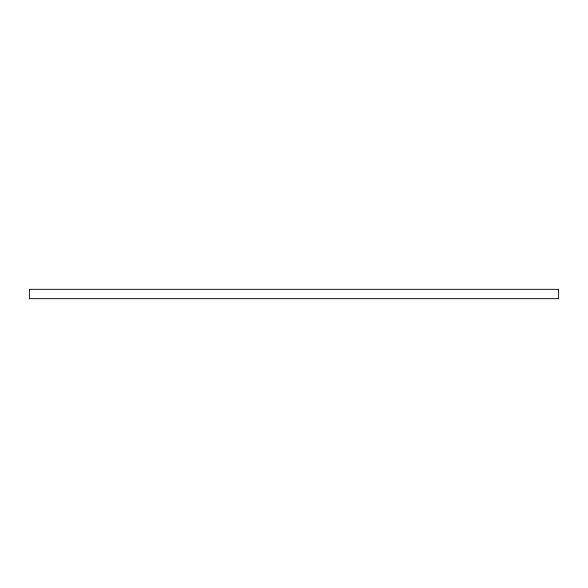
<?xml version="1.0" encoding="UTF-8"?>
<svg xmlns="http://www.w3.org/2000/svg" width="588" height="588" viewBox="0 0 588 588"><rect width="100%" height="100%" fill="white"/><g stroke="black" fill="none" stroke-linecap="round" stroke-linejoin="round"><path stroke-width="0.88" d="M558.6 289.34L29.4 289.34L29.4 298.66L558.6 298.66L558.6 289.34"/></g></svg>
